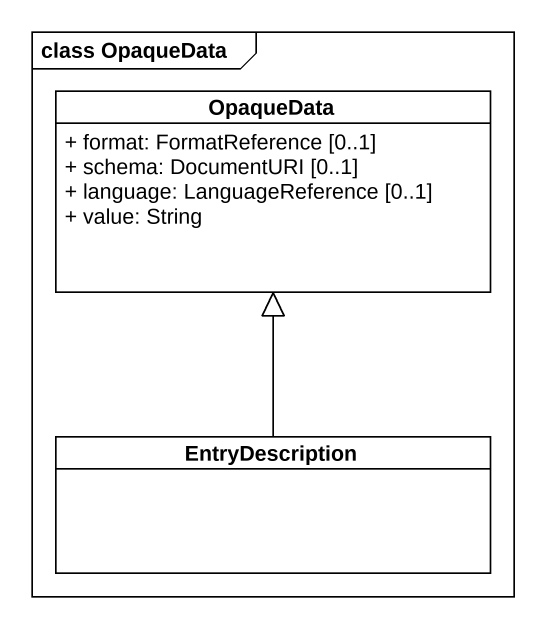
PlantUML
@startuml
mainframe class OpaqueData
hide circle
hide empty members
skinparam classAttributeIconSize 0
class OpaqueData {
  + format: FormatReference [0..1]
  + schema: DocumentURI [0..1]
  + language: LanguageReference [0..1]
  + value: String
}
class EntryDescription
EntryDescription -up-|> OpaqueData
@enduml
